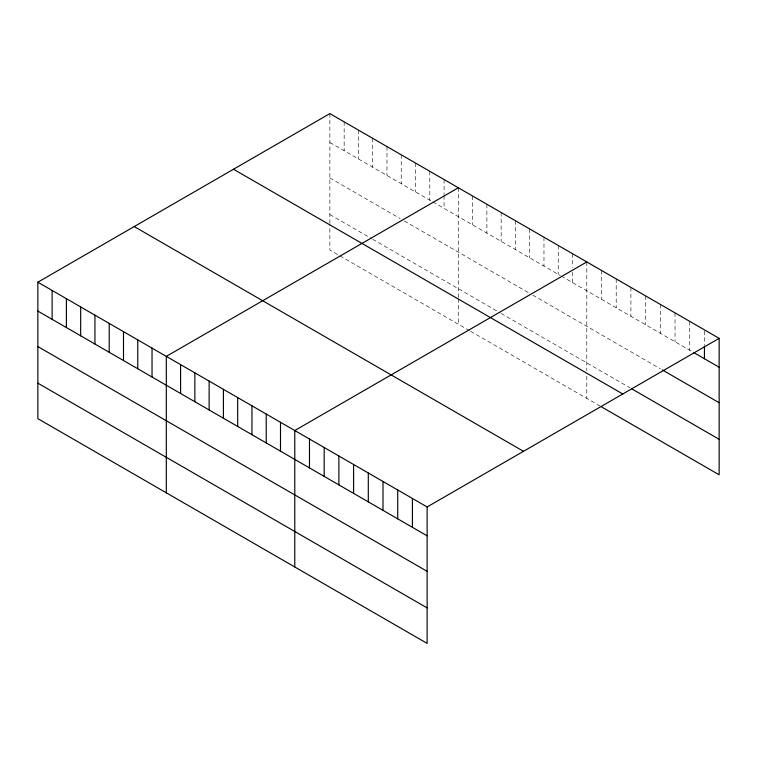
<?xml version="1.0" encoding="UTF-8"?>
<svg xmlns="http://www.w3.org/2000/svg" width="757" height="757" viewBox="0 0 757 757"><rect width="100%" height="100%" fill="white"/><g stroke="black" fill="none" stroke-linecap="round" stroke-linejoin="round"><path stroke-width="0.57" stroke-dasharray="3.79 2.84" d="M329.872 142.486L431.831 201.343M432.843 201.93L560.284 275.51M561.306 276.097L692.683 351.948M329.872 177.98L400.216 218.593M404.295 220.949L529.701 293.347M532.758 295.116L660.322 368.763M329.872 214.553L371.678 238.682M372.69 239.278L500.131 312.849M501.153 313.445L629.938 387.792M469.548 330.695L329.872 250.047L329.872 224.536M470.57 331.282L601.503 406.878M704.445 331.017L704.445 344.88M689.741 321.375L689.741 350.245M675.036 312.878L675.036 341.757M660.322 304.39L660.322 333.269M645.617 295.902L645.617 324.781M630.912 287.414L630.912 316.284M616.207 278.917L616.207 307.796M601.503 270.429L601.503 299.308M586.798 261.941L586.798 370.646M586.798 376.201L586.798 398.381M572.519 253.699L572.519 267.562M572.519 272.179L572.519 282.579M558.25 245.457L558.25 274.337M543.971 237.215L543.971 266.095M529.701 228.974L529.701 257.853M515.432 220.732L515.432 249.611M501.153 212.49L501.153 241.369M486.883 204.258L486.883 233.128M472.605 196.016L472.605 224.886M458.335 187.774L458.335 297.596M458.335 298.703L458.335 324.214M444.066 179.532L444.066 194.549M444.066 195.703L444.066 208.412M429.787 171.29L429.787 200.17M415.517 163.048L415.517 191.928M401.238 154.806L401.238 183.686M386.969 146.565L386.969 175.444M372.69 138.323L372.69 167.202M358.421 130.09L358.421 158.961M344.151 121.849L344.151 150.728M329.872 113.607L329.872 223.429"/><path stroke-width="1.14" d="M37.85 282.2L427.128 506.953L427.128 643.393L37.85 418.649L37.85 282.2L329.872 113.607L719.15 338.351L719.15 474.8L601.503 406.878M458.335 187.774L166.313 356.367L166.313 492.816M586.798 261.941L294.776 430.534L294.776 566.984M427.128 506.953L719.15 338.351M693.658 352.516L719.15 367.23M662.29 369.899L719.15 402.724M631.896 388.928L719.15 439.297M233.506 169.246L622.784 393.99M134.216 226.57L523.494 451.314M37.85 311.08L427.128 535.824M37.85 346.574L427.128 571.327M37.85 383.156L427.128 607.899M704.445 346.034L704.445 358.742M412.423 498.456L412.423 527.336M397.718 489.968L397.718 518.848M383.004 481.48L383.004 510.36M368.299 472.993L368.299 501.863M353.595 464.495L353.595 493.375M338.89 456.007L338.89 484.887M324.185 447.519L324.185 476.399M309.481 439.022L309.481 467.902M280.497 422.292L280.497 451.172M266.227 414.051L266.227 442.93M251.949 405.818L251.949 434.688M237.679 397.576L237.679 426.446M223.41 389.335L223.41 418.214M209.131 381.093L209.131 409.972M194.861 372.851L194.861 401.73M180.582 364.609L180.582 393.489M152.034 348.125L152.034 377.005M137.765 339.884L137.765 368.763M123.495 331.651L123.495 360.521M109.216 323.409L109.216 352.289M94.947 315.167L94.947 344.047M80.668 306.926L80.668 335.805M66.398 298.684L66.398 327.563M52.119 290.442L52.119 319.322"/></g></svg>
